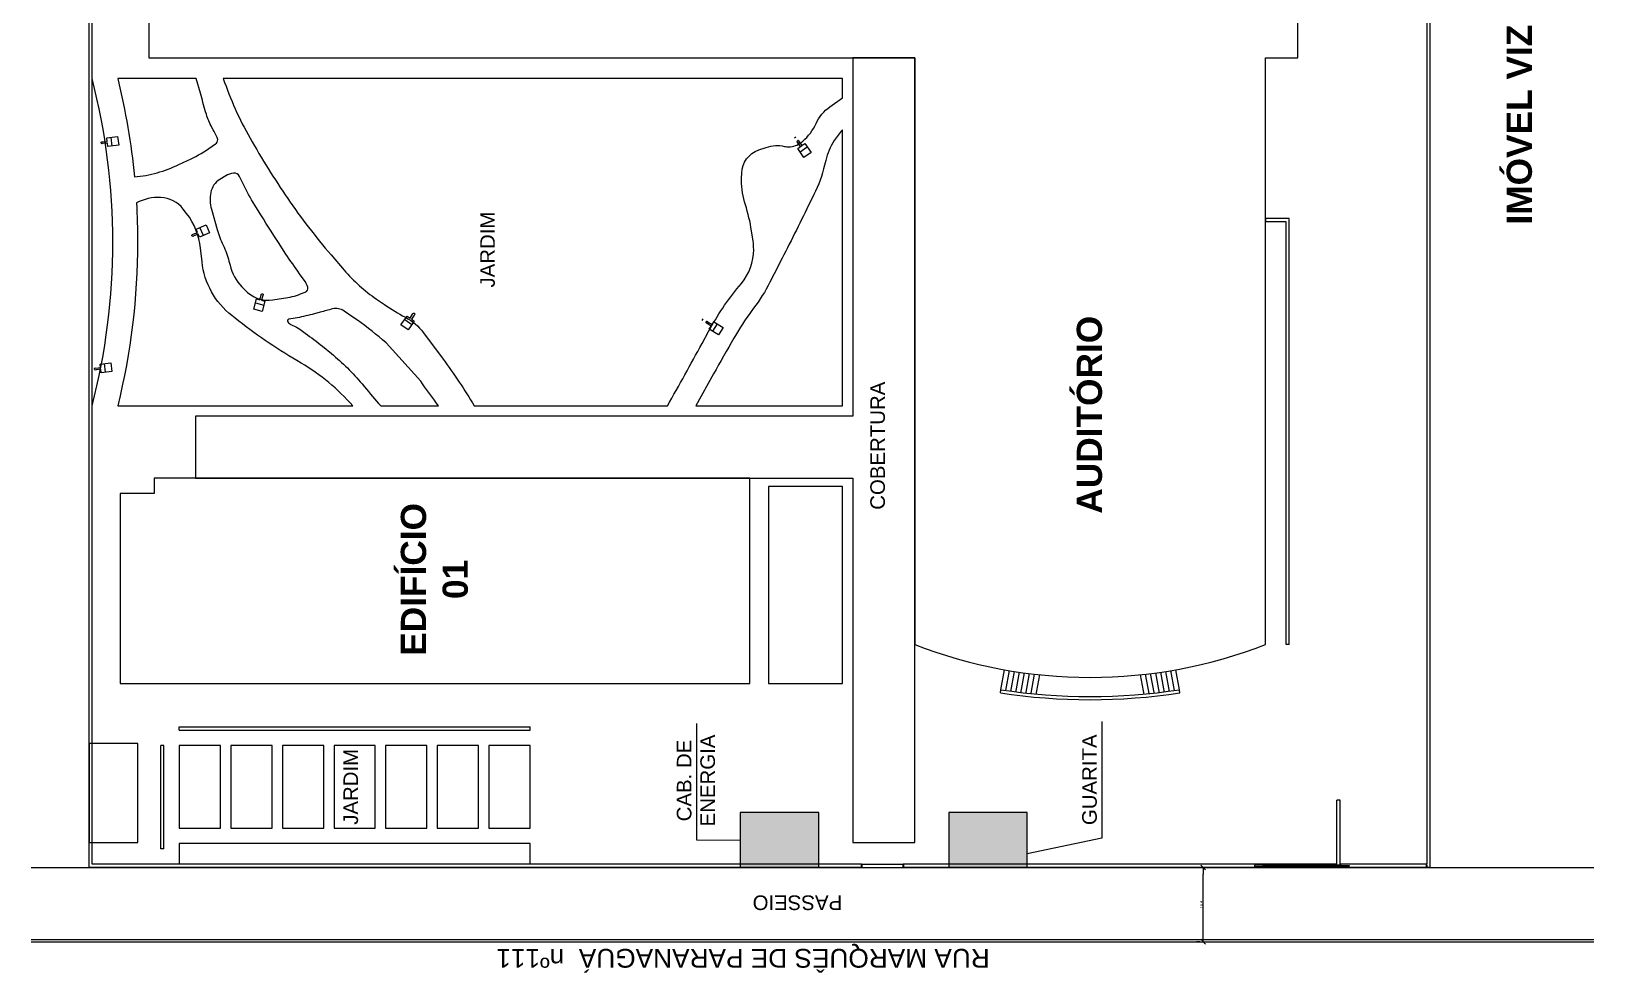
# Model space of a CAD drawing. Header units: metres. Extents: x 512 to 829, y -209 to 245.
# Drawn here: x 582.1 to 655.7, y 88.6 to 132.9 of the extents above; entities that cross this region are included whole.
import ezdxf

# ---------------------------------------------------------------- set-up
doc = ezdxf.new("R2010")
doc.units = ezdxf.units.M
doc.header["$LTSCALE"] = 0.508
doc.set_wipeout_variables(frame=1)
doc.header["$PDSIZE"] = -2
doc.layers.get('0').update_dxf_attribs({"lineweight": 15})
doc.layers.get('DEFPOINTS').update_dxf_attribs({"lineweight": 15})
for name, color, linetype, lineweight in [('Dimensões', 7, 'Continuous', 5), ('Nenhuma', 7, 'Continuous', 5), ('None', 7, 'Continuous', 5), ('NãoImprimir', 7, 'Continuous', 5), ('Peitoris', 2, 'Continuous', 5), ('ROTADEF', 253, 'Continuous', 15), ('Telhado-Princ', 7, 'Continuous', 5)]:
    doc.layers.add(name, color=color, linetype=linetype, lineweight=lineweight)
doc.layers.add('EXTERN', color=7, linetype='Continuous')
doc.layers.add('EXTERN-I', color=251, linetype='Continuous')
doc.styles.add('Arial', font='arial.ttf')
doc.styles.add('Arial (bold)', font='arialbd.ttf')
doc.dimstyles.new('Arch', dxfattribs={"dimtxt": 0.12632, "dimasz": 0.3175, "dimexe": 0.3175, "dimexo": 0.15875, "dimgap": 0.001587, "dimtad": 1, "dimzin": 11, "dimtxsty": 'Arial', "dimblk": 'VW_SLASH', "dimcen": 0, "dimdle": 0.001587, "dimazin": 0, "dimtfac": 1, "dimtix": 1, "dimtmove": 0, "dimatfit": 0, "dimldrblk": 'VW_FILLEDARROW', "dimfxl": 1, "dimfrac": 2, "dimtolj": 1, "dimtzin": 11, "dimarcsym": 0})
pattern_1 = [(0, (0, 0), (0, 6.985), [5.08, -1.905]), (90, (0, 0), (-6.985, 4e-16), [5.08, -1.905])]

# ---------------------------------------------------------------- blocks, each defined once
blk = doc.blocks.new('Grupo-6797')
at = {"layer": 'None', "color": 7, "linetype": 'Continuous', "lineweight": 5}
for p, q in [((-156.126, 128.795), (-155.159, 128.62)), ((-156.257, 128.068), (-155.278, 127.891)), ((-156.214, 128.31), (-155.246, 128.136)), ((-156.17, 128.553), (-155.202, 128.378)), ((-156.389, 127.341), (-155.375, 127.158)), ((-156.345, 127.583), (-155.345, 127.403)), ((-156.301, 127.825), (-155.31, 127.647)), ((-156.432, 127.098), (-155.402, 126.913)), ((-156.432, 121.842), (-155.402, 122.028)), ((-156.389, 121.6), (-155.375, 121.783)), ((-156.345, 121.357), (-155.345, 121.538)), ((-156.301, 121.115), (-155.31, 121.294)), ((-156.257, 120.873), (-155.278, 121.049)), ((-156.214, 120.63), (-155.246, 120.805)), ((-156.17, 120.388), (-155.202, 120.563)), ((-156.126, 120.146), (-155.159, 120.32))]:
    blk.add_line(p, q, dxfattribs=at)
at = {"color": 7, "linetype": 'Continuous', "lineweight": 5}
blk.add_wipeout([(-156.275, 128.818), (-156.295, 128.683), (-156.315, 128.548), (-156.335, 128.413), (-156.353, 128.278), (-156.372, 128.143), (-156.389, 128.008), (-156.406, 127.872), (-156.422, 127.737), (-156.437, 127.601), (-156.452, 127.466), (-156.466, 127.33), (-156.48, 127.194), (-156.493, 127.058), (-156.505, 126.923), (-156.516, 126.787), (-156.527, 126.651), (-156.537, 126.515), (-156.547, 126.379), (-156.556, 126.242), (-156.564, 126.106), (-156.572, 125.97), (-156.579, 125.834), (-156.585, 125.698), (-156.591, 125.561), (-156.596, 125.425), (-156.6, 125.289), (-156.603, 125.152), (-156.606, 125.016), (-156.609, 124.879), (-156.61, 124.743), (-156.611, 124.607), (-156.612, 124.47), (-156.611, 124.334), (-156.61, 124.197), (-156.609, 124.061), (-156.606, 123.925), (-156.603, 123.788), (-156.6, 123.652), (-156.596, 123.516), (-156.591, 123.379), (-156.585, 123.243), (-156.579, 123.107), (-156.572, 122.97), (-156.564, 122.834), (-156.556, 122.698), (-156.547, 122.562), (-156.537, 122.426), (-156.527, 122.29), (-156.516, 122.154), (-156.505, 122.018), (-156.493, 121.882), (-156.48, 121.746), (-156.466, 121.61), (-156.452, 121.475), (-156.437, 121.339), (-156.422, 121.204), (-156.406, 121.068), (-156.389, 120.933), (-156.372, 120.798), (-156.353, 120.662), (-156.335, 120.527), (-156.315, 120.392), (-156.295, 120.257), (-156.275, 120.122), (-156.126, 120.146), (-156.147, 120.28), (-156.167, 120.414), (-156.186, 120.548), (-156.205, 120.683), (-156.223, 120.817), (-156.24, 120.952), (-156.257, 121.086), (-156.273, 121.221), (-156.288, 121.356), (-156.303, 121.491), (-156.317, 121.626), (-156.331, 121.761), (-156.343, 121.896), (-156.355, 122.031), (-156.367, 122.166), (-156.378, 122.301), (-156.388, 122.437), (-156.397, 122.572), (-156.406, 122.707), (-156.414, 122.843), (-156.422, 122.978), (-156.429, 123.114), (-156.435, 123.249), (-156.441, 123.385), (-156.446, 123.521), (-156.45, 123.656), (-156.453, 123.792), (-156.456, 123.928), (-156.459, 124.063), (-156.46, 124.199), (-156.461, 124.335), (-156.462, 124.47), (-156.461, 124.606), (-156.46, 124.742), (-156.459, 124.877), (-156.456, 125.013), (-156.453, 125.149), (-156.45, 125.284), (-156.446, 125.42), (-156.441, 125.555), (-156.435, 125.691), (-156.429, 125.827), (-156.422, 125.962), (-156.414, 126.098), (-156.406, 126.233), (-156.397, 126.368), (-156.388, 126.504), (-156.378, 126.639), (-156.367, 126.774), (-156.355, 126.909), (-156.343, 127.045), (-156.331, 127.18), (-156.317, 127.315), (-156.303, 127.45), (-156.288, 127.585), (-156.273, 127.719), (-156.257, 127.854), (-156.24, 127.989), (-156.223, 128.123), (-156.205, 128.258), (-156.186, 128.392), (-156.167, 128.527), (-156.147, 128.661), (-156.126, 128.795)], dxfattribs=at).dxf.layer = 'None'
at = {"layer": 'None', "color": 7, "linetype": 'Continuous', "lineweight": 18}
for p, q in [((-156.275, 128.818), (-156.126, 128.795)), ((-156.275, 120.122), (-156.126, 120.146))]:
    blk.add_line(p, q, dxfattribs=at)
for radius in [28.202, 28.052]:
    blk.add_arc((-128.409, 124.47), radius, 171.1317, 188.8683, dxfattribs=at)
blk = doc.blocks.new('Grupo-6806')
at = {"layer": 'None', "color": 7, "linetype": 'Continuous', "lineweight": 5}
for p, q in [((-2.1, 0.075), (-2.1, -0.075)), ((2.1, 0.075), (2.1, -0.075))]:
    blk.add_line(p, q, dxfattribs=at)
blk = doc.blocks.new('Grupo-6807')
at = {"color": 7, "linetype": 'Continuous', "lineweight": 5}
for points in [[(-2.1, 0.075), (-2.08, 0.075), (-2.08, -0.075), (-2.1, -0.075)], [(2.08, 0.075), (2.1, 0.075), (2.1, -0.075), (2.08, -0.075)]]:
    blk.add_wipeout(points, dxfattribs=at).dxf.layer = 'None'
at = {"layer": 'None', "color": 7, "linetype": 'Continuous', "lineweight": 5}
for points in [[(-2.1, 0.075), (-2.08, 0.075), (-2.08, -0.075), (-2.1, -0.075)], [(2.08, 0.075), (2.1, 0.075), (2.1, -0.075), (2.08, -0.075)]]:
    blk.add_lwpolyline(points, close=True, dxfattribs=at)
blk = doc.blocks.new('Grupo-6808')
at = {"layer": 'None', "color": 7}
blk.add_blockref('Grupo-6806', (0, 0), dxfattribs=at)
blk.add_blockref('Grupo-6807', (0, 0), dxfattribs=at)
at = {"layer": 'None', "color": 7, "linetype": 'Continuous', "lineweight": 5}
for p, q in [((-2.1, 0.075), (-2.08, 0.075)), ((-2.08, 0.075), (-2.08, -0.075)), ((2.1, 0.075), (2.08, 0.075)), ((2.08, 0.075), (2.08, -0.075)), ((-2.1, -0.075), (-2.08, -0.075)), ((2.1, -0.075), (2.08, -0.075))]:
    blk.add_line(p, q, dxfattribs=at)
blk = doc.blocks.new('Grupo-6809')
at = {"color": 7, "linetype": 'Continuous', "lineweight": 5}
blk.add_wipeout([(-5.824, 0.0175), (-1.664, 0.0175), (-1.664, -0.0175), (-5.824, -0.0175)], dxfattribs=at).dxf.layer = 'None'
at = {"layer": 'None', "color": 7, "linetype": 'Continuous', "lineweight": 5}
blk.add_lwpolyline([(-5.824, 0.0175), (-1.664, 0.0175), (-1.664, -0.0175), (-5.824, -0.0175)], close=True, dxfattribs=at)
blk = doc.blocks.new('Grupo-6810')
at = {"layer": 'None', "color": 7, "linetype": 'Continuous', "lineweight": 5}
for p, q in [((2.1, 0.075), (-2.1, 0.075)), ((2.1, -0.075), (-2.1, -0.075))]:
    blk.add_line(p, q, dxfattribs=at)
blk = doc.blocks.new('Door (2D)-273')
at = {"layer": 'None', "color": 7}
blk.add_blockref('Grupo-6808', (0, 0), dxfattribs=at)
at = {"layer": 'NãoImprimir', "color": 7, "linetype": 'Continuous', "lineweight": 5}
for p in [(-2.1, 0), (2.1, 0)]:
    blk.add_point(p, dxfattribs=at)
at = {"color": 7, "linetype": 'Continuous', "lineweight": 5}
blk.add_wipeout([(-6.24, 0.0302), (-2.08, 0.0302), (-2.08, -0.0302), (-6.24, -0.0302)], dxfattribs=at).dxf.layer = 'None'
at = {"layer": 'None', "color": 7, "linetype": 'Continuous', "lineweight": 5}
blk.add_lwpolyline([(-2.1, 0.075), (-2.08, 0.075), (-2.08, 0.0302), (-6.24, 0.0302), (-6.24, -0.0302), (-2.08, -0.0302), (-2.08, -0.075), (-2.1, -0.075)], dxfattribs=at)
at = {"layer": 'Peitoris', "color": 7}
blk.add_blockref('Grupo-6809', (0, 0), dxfattribs=at)
at = {"layer": 'Telhado-Princ', "color": 7}
blk.add_blockref('Grupo-6810', (0, 0), dxfattribs=at)
blk = doc.blocks.new('Grupo-6811')
at = {"layer": 'None', "color": 7, "linetype": 'Continuous', "lineweight": 5}
for p, q in [((-1.02, 0.075), (-1.02, -0.075)), ((1.02, 0.075), (1.02, -0.075))]:
    blk.add_line(p, q, dxfattribs=at)
blk = doc.blocks.new('Grupo-6812')
at = {"color": 7, "linetype": 'Continuous', "lineweight": 5}
for points in [[(-1.02, 0.075), (-1, 0.075), (-1, -0.075), (-1.02, -0.075)], [(1, 0.075), (1.02, 0.075), (1.02, -0.075), (1, -0.075)]]:
    blk.add_wipeout(points, dxfattribs=at).dxf.layer = 'None'
at = {"layer": 'None', "color": 7, "linetype": 'Continuous', "lineweight": 5}
for points in [[(-1.02, 0.075), (-1, 0.075), (-1, -0.075), (-1.02, -0.075)], [(1, 0.075), (1.02, 0.075), (1.02, -0.075), (1, -0.075)]]:
    blk.add_lwpolyline(points, close=True, dxfattribs=at)
blk = doc.blocks.new('Grupo-6813')
at = {"layer": 'None', "color": 7}
blk.add_blockref('Grupo-6811', (0, 0), dxfattribs=at)
blk.add_blockref('Grupo-6812', (0, 0), dxfattribs=at)
at = {"layer": 'None', "color": 7, "linetype": 'Continuous', "lineweight": 5}
for p, q in [((-1.02, 0.075), (-1, 0.075)), ((-1, 0.075), (-1, -0.075)), ((1.02, 0.075), (1, 0.075)), ((1, 0.075), (1, -0.075)), ((-1.02, -0.075), (-1, -0.075)), ((1.02, -0.075), (1, -0.075))]:
    blk.add_line(p, q, dxfattribs=at)
blk = doc.blocks.new('Grupo-6814')
at = {"layer": 'None', "color": 7, "linetype": 'Continuous', "lineweight": 5}
for p, q in [((1.02, 0.075), (-1.02, 0.075)), ((1.02, -0.075), (-1.02, -0.075))]:
    blk.add_line(p, q, dxfattribs=at)
blk = doc.blocks.new('Door (2D)-274')
at = {"layer": 'None', "color": 7}
blk.add_blockref('Grupo-6813', (0, 0), dxfattribs=at)
at = {"layer": 'NãoImprimir', "color": 7, "linetype": 'Continuous', "lineweight": 5}
for p in [(-1.02, 0), (1.02, 0)]:
    blk.add_point(p, dxfattribs=at)
at = {"layer": 'Telhado-Princ', "color": 7}
blk.add_blockref('Grupo-6814', (0, 0), dxfattribs=at)
blk = doc.blocks.new('Grupo-6815')
at = {"layer": 'None', "color": 8, "linetype": 'Continuous', "lineweight": 5}
for p, q in [((-168.33, 175.77), (-168.33, 100.07)), ((-168.23, 175.77), (-168.23, 100.07)), ((-164.73, 175.77), (-164.73, 100.07))]:
    blk.add_line(p, q, dxfattribs=at)
blk = doc.blocks.new('VW_SLASH')
at = {"color": 0, "linetype": 'ByBlock', "lineweight": -2}
blk.add_line((0, 0), (-1, 0), dxfattribs=at)
at = {"layer": 'None', "color": 0, "linetype": 'Continuous', "lineweight": 20}
blk.add_lwpolyline([(0.35, 0.35), (-0.35, -0.35)], dxfattribs=at)
blk = doc.blocks.new('*D7595')
at = {"layer": 'DEFPOINTS', "color": 0, "linetype": 'Continuous', "transparency": 16777216}
for p in [(637.26, 93.52), (637.26, 93.52), (637.26, 90.021)]:
    blk.add_point(p, dxfattribs=at)
at = {"layer": 'Dimensões', "color": 0, "linetype": 'Continuous', "lineweight": -2, "transparency": 16777216}
for p, q in [((637.101, 93.52), (636.943, 93.52)), ((637.26, 90.338), (637.26, 93.203)), ((637.101, 90.021), (636.943, 90.021))]:
    blk.add_line(p, q, dxfattribs=at)
at = {"layer": 'Dimensões', "color": 0, "linetype": 'Continuous', "lineweight": -2, "transparency": 16777216, "xscale": 0.3175, "yscale": 0.3175, "zscale": 0.3175}
for p, rotation in [((637.26, 93.52), 90), ((637.26, 90.021), 270)]:
    blk.add_blockref('VW_SLASH', p, dxfattribs=dict(at, rotation=rotation))
at = {"layer": 'Dimensões', "color": 0, "linetype": 'Continuous', "lineweight": 5, "transparency": 16777216, "insert": (637.184, 91.771), "char_height": 0.1263, "attachment_point": 5, "rotation": 90, "style": 'Arial'}
blk.add_mtext('\\A1;15,4', dxfattribs=at)
blk = doc.blocks.new('VW_FILLEDARROW')
at = {"layer": 'None', "linetype": 'Continuous', "lineweight": 0}
blk.add_hatch(color=255, dxfattribs=at).paths.add_polyline_path([(-1, 0.27), (0, 0), (-1, -0.27)])
at = {"layer": 'None', "color": 0, "linetype": 'Continuous', "lineweight": 5}
blk.add_lwpolyline([(-1, 0.27), (0, 0), (-1, -0.27)], close=True, dxfattribs=at)

msp = doc.modelspace()

# ---------------------------------------------------------------- hatches: boundary and pattern name
at = {"layer": 'EXTERN', "true_color": 0xed1f24}
h = msp.add_hatch(dxfattribs=at)
h.set_pattern_fill('ANGLE', color=240)
h.set_pattern_definition(pattern_1)
edge = h.paths.add_edge_path()
edge.add_line((585.6536, 127.7001), (585.6343, 127.8639))
edge.add_line((585.6343, 127.8639), (586.1408, 127.9235))
edge.add_line((586.1408, 127.9235), (586.1887, 127.5163))
edge.add_line((586.1887, 127.5163), (585.6822, 127.4567))
edge.add_line((585.6822, 127.4567), (585.6629, 127.6206))
edge.add_line((585.6629, 127.6206), (585.4444, 127.5949))
edge.add_arc((585.41, 127.6311), 0.05, 59.834282, 313.574078, ccw=False)
edge.add_line((585.4351, 127.6744), (585.6536, 127.7001))

# ---------------------------------------------------------------- linework, layer by layer
at = {"layer": 'EXTERN', "color": 240, "true_color": 0xed1f24}
for p, q in [((585.8808, 127.4801), (585.833, 127.8873)), ((585.5654, 116.8308), (585.5175, 117.238))]:
    msp.add_line(p, q, dxfattribs=at)
msp.add_lwpolyline([(585.6536, 127.7001), (585.6343, 127.8639), (586.1408, 127.9235), (586.1887, 127.5163), (585.6822, 127.4567), (585.6629, 127.6206), (585.4444, 127.5949, -2), (585.4351, 127.6744)], format="xyb", close=True, dxfattribs=at)
at = {"layer": 'None', "color": 7, "linetype": 'Continuous', "lineweight": 5}
msp.add_line((632.4919, 94.901), (628.9733, 94.1643), dxfattribs=at)
at = {"layer": 'None', "color": 7, "linetype": 'Continuous', "lineweight": 5, "flags": 128}
msp.add_lwpolyline([(584.9389, 115.2459, 0.0628423), (585.9109, 122.9495, 0.0628423), (584.9389, 130.6531, 0.0628423)], format="xyb", dxfattribs=at)
at = {"layer": 'None', "color": 7, "linetype": 'Continuous', "lineweight": 5}
msp.add_lwpolyline([(589.041, 94.6382), (589.041, 93.6661), (605.566, 93.6661), (605.566, 94.6382)], close=True, dxfattribs=at)

# ---------------------------------------------------------------- block references
at = {"layer": 'None', "color": 7, "xscale": 0.9720625442595413, "yscale": 0.9720625442595413, "zscale": 0.9720625442595413, "rotation": 90}
msp.add_blockref('Grupo-6797', (752.9309, 253.6479), dxfattribs=at)

# ---------------------------------------------------------------- texts
at = {"layer": 'Nenhuma', "attachment_point": 2}
for s, insert, char_height, rotation, line_spacing_factor, style in [('{\\C7;\\lIMÓVEL VIZINHO (ZEIS)}', (651.5537, 133.1905), 1.188618, 90, 0.992596, 'Arial (bold)'), ('{\\C7;\\lAUDITÓRIO}', (631.3076, 114.8283), 1.188618, 90, 0.992596, 'Arial (bold)'), ('{\\C7;\\lRUA MARQUÊS DE PARANAGUÁ  nº111}', (615.5919, 88.7985), 0.884096, 180, 0.96736, 'Arial')]:
    msp.add_mtext(s, dxfattribs=dict(at, insert=insert, char_height=char_height, rotation=rotation, line_spacing_factor=line_spacing_factor, style=style))

# ---------------------------------------------------------------- wipeouts: each hides what was drawn before it
msp.add_wipeout([(632.4919, 95.5107), (632.4919, 99.7785), (631.3877, 99.7785), (631.3877, 95.5107)]).dxf.layer = 'Nenhuma'
at = {"color": 7, "linetype": 'Continuous', "lineweight": 5}
for points in [[(588.3119, 94.3952), (588.1661, 94.3952), (588.1661, 99.2555), (588.3119, 99.2555)], [(643.7098, 93.6661), (643.7098, 93.5203), (623.1506, 93.5203), (623.1506, 93.6661)], [(647.7924, 93.6661), (647.9382, 93.5203), (647.7924, 93.5203)]]:
    msp.add_wipeout(points, dxfattribs=at).dxf.layer = 'None'

# ---------------------------------------------------------------- next in the draw order: hatches: boundary and pattern name
at = {"layer": 'ROTADEF', "linetype": 'Continuous', "lineweight": 0}
msp.add_hatch(color=255, dxfattribs=at).paths.add_polyline_path([(625.2795, 93.5203), (628.9733, 93.5203), (628.9733, 96.0963), (625.2795, 96.0963)])

# ---------------------------------------------------------------- next in the draw order: linework, layer by layer
at = {"layer": 'None', "color": 7, "linetype": 'Continuous', "lineweight": 5}
msp.add_line((632.4919, 100.3882), (632.4919, 94.901), dxfattribs=at)
at = {"layer": 'None', "color": 7, "linetype": 'Continuous', "lineweight": 18}
for p, q in [((588.3119, 99.2555), (588.1661, 99.2555)), ((588.1661, 94.3952), (588.1661, 99.2555)), ((588.3119, 94.3952), (588.3119, 99.2555)), ((588.3119, 94.3952), (588.1661, 94.3952)), ((643.564, 93.6661), (623.1506, 93.6661)), ((643.7098, 93.5203), (623.1506, 93.5203)), ((647.9382, 93.5203), (647.7924, 93.5203))]:
    msp.add_line(p, q, dxfattribs=at)
at = {"layer": 'ROTADEF', "color": 7, "linetype": 'Continuous', "lineweight": 18}
msp.add_lwpolyline([(625.2795, 93.5203), (628.9733, 93.5203), (628.9733, 96.0963), (625.2795, 96.0963)], close=True, dxfattribs=at)

# ---------------------------------------------------------------- next in the draw order: texts
at = {"layer": 'Nenhuma', "insert": (631.5642, 97.6446), "char_height": 0.68763, "attachment_point": 2, "rotation": 90, "line_spacing_factor": 0.96736, "style": 'Arial'}
msp.add_mtext('{\\C7;\\lGUARITA}', dxfattribs=at)

# ---------------------------------------------------------------- next in the draw order: dimensions: what is measured, and where the dimension line sits
at = {"layer": 'Dimensões', "color": 7, "linetype": 'Continuous', "lineweight": 5}
dim = msp.add_linear_dim(base=(637.2601, 93.5203), p1=(637.2601, 90.0209), p2=(637.2601, 93.5203), angle=90, dimstyle='Arch', override={"dimgap": 0, "dimdec": 2, "dimlfac": 4.4, "dimpost": '<>', "dimtxsty": 'Arial'}, dxfattribs=at)
dim.commit()
dim.dimension.update_dxf_attribs({"geometry": '*D7595', "text_midpoint": (637.1842, 91.7706)})

# ---------------------------------------------------------------- next in the draw order: wipeouts: each hides what was drawn before it
at = {"color": 7, "linetype": 'Continuous', "lineweight": 5}
for points in [[(620.7594, 131.6252), (620.7594, 114.7599), (589.7992, 114.7599), (589.7992, 111.8437), (620.7594, 111.8437), (620.7594, 94.6868), (623.6756, 94.6868), (623.6756, 131.6252)], [(621.1676, 93.6661), (621.1676, 93.5203), (584.7931, 93.5203), (584.9389, 93.6661)]]:
    msp.add_wipeout(points, dxfattribs=at).dxf.layer = 'None'

# ---------------------------------------------------------------- next in the draw order: hatches: boundary and pattern name
at = {"layer": 'EXTERN', "true_color": 0xed1f24}
h = msp.add_hatch(dxfattribs=at)
h.set_pattern_fill('ANGLE', color=240)
h.set_pattern_definition(pattern_1)
edge = h.paths.add_edge_path()
edge.add_line((618.3656, 127.5034), (618.5005, 127.5984))
edge.add_line((618.5005, 127.5984), (618.7942, 127.1815))
edge.add_line((618.7942, 127.1815), (618.4591, 126.9453))
edge.add_line((618.4591, 126.9453), (618.1653, 127.3623))
edge.add_line((618.1653, 127.3623), (618.3002, 127.4573))
edge.add_line((618.3002, 127.4573), (618.1735, 127.6371))
edge.add_arc((618.189, 127.6847), 0.05, -1.705959, 252.033836, ccw=False)
edge.add_line((618.2389, 127.6832), (618.3656, 127.5034))
h = msp.add_hatch(dxfattribs=at)
h.set_pattern_fill('ANGLE', color=240)
h.set_pattern_definition(pattern_1)
edge = h.paths.add_edge_path()
edge.add_line((589.8998, 123.4097), (589.8345, 123.5612))
edge.add_line((589.8345, 123.5612), (590.3028, 123.7631))
edge.add_line((590.3028, 123.7631), (590.4651, 123.3866))
edge.add_line((590.4651, 123.3866), (589.9968, 123.1847))
edge.add_line((589.9968, 123.1847), (589.9315, 123.3362))
edge.add_line((589.9315, 123.3362), (589.7294, 123.2491))
edge.add_arc((589.6861, 123.274), 0.05, 76.453433, 330.193228, ccw=False)
edge.add_line((589.6978, 123.3226), (589.8998, 123.4097))
h = msp.add_hatch(dxfattribs=at)
h.set_pattern_fill('ANGLE', color=240)
h.set_pattern_definition(pattern_1)
edge = h.paths.add_edge_path()
edge.add_line((592.918, 120.2254), (593.0775, 120.1831))
edge.add_line((593.0775, 120.1831), (592.9467, 119.6901))
edge.add_line((592.9467, 119.6901), (592.5504, 119.7953))
edge.add_line((592.5504, 119.7953), (592.6812, 120.2882))
edge.add_line((592.6812, 120.2882), (592.8407, 120.2459))
edge.add_line((592.8407, 120.2459), (592.8971, 120.4586))
edge.add_arc((592.9435, 120.4773), 0.05, -51.732193, 202.007602, ccw=False)
edge.add_line((592.9744, 120.438), (592.918, 120.2254))
h = msp.add_hatch(dxfattribs=at)
h.set_pattern_fill('ANGLE', color=240)
h.set_pattern_definition(pattern_1)
edge = h.paths.add_edge_path()
edge.add_line((599.9745, 119.3356), (600.1104, 119.242))
edge.add_line((600.1104, 119.242), (599.8213, 118.8219))
edge.add_line((599.8213, 118.8219), (599.4836, 119.0543))
edge.add_line((599.4836, 119.0543), (599.7727, 119.4745))
edge.add_line((599.7727, 119.4745), (599.9086, 119.3809))
edge.add_line((599.9086, 119.3809), (600.0333, 119.5622))
edge.add_arc((600.0833, 119.5642), 0.05, -71.403377, 182.336418, ccw=False)
edge.add_line((600.0992, 119.5168), (599.9745, 119.3356))
h = msp.add_hatch(dxfattribs=at)
h.set_pattern_fill('ANGLE', color=240)
h.set_pattern_definition(pattern_1)
edge = h.paths.add_edge_path()
edge.add_line((614.1358, 119.0716), (614.2244, 119.2108))
edge.add_line((614.2244, 119.2108), (614.6545, 118.9367))
edge.add_line((614.6545, 118.9367), (614.4342, 118.5909))
edge.add_line((614.4342, 118.5909), (614.0041, 118.865))
edge.add_line((614.0041, 118.865), (614.0928, 119.0041))
edge.add_line((614.0928, 119.0041), (613.9072, 119.1224))
edge.add_arc((613.9034, 119.1722), 0.05, 20.622233, 274.362028, ccw=False)
edge.add_line((613.9502, 119.1898), (614.1358, 119.0716))
at = {"layer": 'ROTADEF', "linetype": 'Continuous', "lineweight": 0}
msp.add_hatch(color=255, dxfattribs=at).paths.add_polyline_path([(615.4616, 93.5203), (619.1555, 93.5203), (619.1555, 96.0963), (615.4616, 96.0963)])

# ---------------------------------------------------------------- next in the draw order: linework, layer by layer
at = {"layer": 'EXTERN', "color": 240, "true_color": 0xed1f24}
for p, q in [((590.1805, 123.2639), (590.0181, 123.6404)), ((592.6299, 120.0949), (593.0262, 119.9898)), ((599.6593, 119.3097), (599.997, 119.0773)), ((614.1727, 118.7575), (614.3931, 119.1033))]:
    msp.add_line(p, q, dxfattribs=at)
for points in [[(618.3656, 127.5034), (618.5005, 127.5984), (618.7942, 127.1815), (618.4591, 126.9453), (618.1653, 127.3623), (618.3002, 127.4573), (618.1735, 127.6371, -2), (618.2389, 127.6832)], [(589.8998, 123.4097), (589.8345, 123.5612), (590.3028, 123.7631), (590.4651, 123.3866), (589.9968, 123.1847), (589.9315, 123.3362), (589.7294, 123.2491, -2), (589.6978, 123.3226)], [(592.918, 120.2254), (593.0775, 120.1831), (592.9467, 119.6901), (592.5504, 119.7953), (592.6812, 120.2882), (592.8407, 120.2459), (592.8971, 120.4586, -2), (592.9744, 120.438)], [(599.9745, 119.3356), (600.1104, 119.242), (599.8213, 118.8219), (599.4836, 119.0543), (599.7727, 119.4745), (599.9086, 119.3809), (600.0333, 119.5622, -2), (600.0992, 119.5168)], [(614.1358, 119.0716), (614.2244, 119.2108), (614.6545, 118.9367), (614.4342, 118.5909), (614.0041, 118.865), (614.0928, 119.0041), (613.9072, 119.1224, -2), (613.9502, 119.1898)]]:
    msp.add_lwpolyline(points, format="xyb", close=True, dxfattribs=at)
for points in [[(613.6711, 119.2729), (613.7141, 119.3403)], [(614.0928, 119.0041), (614.1358, 119.0716)]]:
    msp.add_lwpolyline(points, dxfattribs=at)
for start, end in [(94.362028, 200.622233), (274.362028, 20.622233)]:
    msp.add_arc((613.9034, 119.1722), 0.05, start, end, dxfattribs=at)
at = {"layer": 'EXTERN-I', "color": 240, "true_color": 0xed1f24}
msp.add_line((618.2805, 127.1988), (618.6157, 127.4349), dxfattribs=at)
for points in [[(618.0123, 127.8661), (618.0777, 127.9121)], [(618.3002, 127.4573), (618.3656, 127.5034)]]:
    msp.add_lwpolyline(points, dxfattribs=at)
for start, end in [(72.033836, 178.294041), (252.033836, 358.294041)]:
    msp.add_arc((618.189, 127.6847), 0.05, start, end, dxfattribs=at)
at = {"layer": 'None', "color": 7, "linetype": 'Continuous', "lineweight": 5}
msp.add_line((613.4011, 94.8103), (615.4616, 94.8083), dxfattribs=at)
at = {"layer": 'None', "color": 7, "linetype": 'Continuous', "lineweight": 18}
for p, q in [((621.1676, 93.5203), (584.7931, 93.5203)), ((621.1676, 93.6661), (584.9389, 93.6661))]:
    msp.add_line(p, q, dxfattribs=at)
at = {"layer": 'None', "color": 7, "linetype": 'Continuous', "lineweight": 5}
for points in [[(620.7594, 131.6252), (620.7594, 114.7599), (589.7992, 114.7599), (589.7992, 111.8437), (620.7594, 111.8437), (620.7594, 94.6868), (623.6756, 94.6868), (623.6756, 131.6252)], [(616.7979, 111.4549), (616.7979, 102.1717), (620.2733, 102.1717), (620.2733, 111.4549)], [(589.041, 99.2555), (589.041, 95.3672), (590.9851, 95.3672), (590.9851, 99.2555)], [(591.4711, 99.2555), (591.4711, 95.3672), (593.4153, 95.3672), (593.4153, 99.2555)], [(593.9013, 99.2555), (593.9013, 95.3672), (595.8454, 95.3672), (595.8454, 99.2555)], [(596.3314, 99.2555), (596.3314, 95.3672), (598.2756, 95.3672), (598.2756, 99.2555)], [(598.7616, 99.2555), (598.7616, 95.3672), (600.7057, 95.3672), (600.7057, 99.2555)], [(601.1918, 99.2555), (601.1918, 95.3672), (603.1359, 95.3672), (603.1359, 99.2555)], [(603.6219, 99.2555), (603.6219, 95.3672), (605.566, 95.3672), (605.566, 99.2555)]]:
    msp.add_lwpolyline(points, close=True, dxfattribs=at)
at = {"layer": 'None', "color": 7, "linetype": 'Continuous', "lineweight": 5, "flags": 128}
for points in [[(590.2852, 129.0884), (590.2852, 129.0884, -0.0017662), (590.0356, 129.9642), (590.0356, 129.9642), (589.8418, 130.6531), (586.1417, 130.6531, -0.0364552), (586.9293, 126.0338), (586.9293, 126.0338), (586.9294, 126.0338, 0.0576706), (588.0009, 126.2208), (588.0009, 126.2208, 0.0356744), (589.0233, 126.6049), (589.4376, 126.7953, 0.0440065), (590.4407, 127.3679), (590.7491, 127.5819, 0.2458275), (590.8528, 127.7799, 0.1110467), (590.8296, 127.8831, 0.0182957), (590.6413, 128.2456), (590.5768, 128.3594, -0.0586463), (590.3186, 128.973)], [(601.4639, 117.4528, -0.0259621), (602.932, 115.2459), (612.0298, 115.2459), (612.0298, 115.2459, 0.0048091), (613.6604, 118.1819), (613.6604, 118.1819), (613.9663, 118.7454), (613.9663, 118.7454, -0.0487866), (615.4101, 120.8793), (615.5145, 121.0053, 0.174833), (616.0949, 122.6144, 0.0377718), (616.0662, 122.9936), (615.9921, 123.4808, 0.0396927), (615.7017, 124.719, -0.0775808), (615.524, 125.8575, -0.007141), (615.5255, 125.9642), (615.5324, 126.2057, -0.3123894), (616.3335, 127.295), (616.6874, 127.4166, -0.1383133), (617.5486, 127.4651, 0.0547218), (617.7479, 127.4432, 0.1739545), (618.3319, 127.6527), (618.4009, 127.7095, 0.1152609), (619.031, 128.5343, -0.133472), (619.6844, 129.3288), (620.2733, 129.7468), (620.2733, 130.6531), (591.1162, 130.6531, 0.046484), (592.3751, 127.8539), (592.3751, 127.8539), (592.3751, 127.8539, 0.0211284), (594.1478, 125.0126), (594.1478, 125.0126), (594.1492, 125.0106, 0.0275117), (596.191, 122.3527), (596.8062, 121.6371, 0.0650047), (598.329, 120.2718), (598.7045, 120.0144, 0.0296488), (599.6899, 119.4213, -0.1128173), (600.5438, 118.6915)], [(620.2733, 115.2459), (620.2733, 128.2347, 0.0474259), (619.8869, 127.7402, 0.0833448), (619.4851, 126.796), (619.4331, 126.5797, -0.0557966), (618.9304, 125.1916), (618.5999, 124.5227, -0.0031969), (617.2638, 121.8618), (616.8585, 121.0673, -0.0443658), (616.0891, 119.8411, 0.0298011), (615.2826, 118.6353), (615.162, 118.4294), (615.162, 118.4294, 0.0053358), (614.2042, 116.7535), (614.2042, 116.7535), (613.3637, 115.2459)], [(591.5975, 126.2014, 0.1124437), (591.2363, 126.0802), (590.9527, 125.9073, 0.2106695), (590.5282, 125.2974, 0.1171675), (590.5603, 124.5079), (590.8283, 123.5536, 0.044764), (591.1115, 122.8089, -0.0519967), (591.3834, 122.0612), (591.4322, 121.866, 0.1282274), (591.9901, 120.845), (592.1224, 120.7044, 0.2440779), (593.453, 120.2383), (593.9568, 120.3103, 0.0542716), (594.7567, 120.5148), (594.9742, 120.5964, 0.3961036), (595.0921, 120.8356, 0.0826161), (594.9314, 121.1588), (594.7081, 121.4674, -0.0110314), (594.0676, 122.3953), (593.8721, 122.6922, -0.0071511), (592.8833, 124.2422), (592.5991, 124.7023, -0.0243702), (592.0446, 125.7056), (591.878, 126.0454, 0.3132832)], [(586.1417, 115.2459), (597.2191, 115.2459, 0.0780971), (594.781, 117.2584), (594.781, 117.2584), (594.5746, 117.3805, -0.0335393), (591.6704, 119.3727), (591.5132, 119.4967, -0.2010357), (590.1151, 122.0215), (590.0449, 122.6636, 0.1371353), (589.3861, 124.3059), (589.2266, 124.5138, 0.223539), (588.171, 125.0592, 0.1286932), (587.0239, 124.804), (587.0239, 124.804, -0.0144169), (587.0774, 122.9495, -0.0605121), (586.1417, 115.2459)], [(598.5272, 115.2459), (601.2489, 115.2459), (601.148, 115.3872), (601.148, 115.3872, 0.0034433), (600.412, 116.4028), (600.412, 116.4028), (598.7864, 118.2136), (598.6173, 118.3571, 0.0249713), (597.2598, 119.397), (597.2598, 119.397), (596.8025, 119.7123, 0.2154246), (596.2634, 119.8101, 0.0053184), (595.6818, 119.6581), (595.3018, 119.5545), (595.3018, 119.5545, -0.0252812), (594.4942, 119.3775), (594.207, 119.3296, 0.3666294), (594.1407, 119.2514, 0.1480687), (594.154, 119.2074, 0.1454892), (594.3348, 119.057), (594.3922, 119.0324, -0.0524909), (594.7135, 118.8528), (594.9754, 118.6679, -0.0177685), (595.7799, 118.0561), (596.205, 117.7083, -0.0460857), (597.6486, 116.2864), (597.771, 116.1413, 0.0002483), (598.5272, 115.2459)]]:
    msp.add_lwpolyline(points, format="xyb", close=True, dxfattribs=at)
at = {"layer": 'ROTADEF', "color": 7, "linetype": 'Continuous', "lineweight": 18, "flags": 128}
msp.add_lwpolyline([(593.5416, 141.6374), (587.612, 141.6374), (587.612, 131.6252), (623.6756, 131.6252), (623.6756, 104.0186), (623.6756, 104.0186, 0.0933015), (631.9381, 102.4632, 0.0933015), (640.2006, 104.0186), (640.2006, 131.6252), (641.717, 131.6252), (641.717, 144.6994), (593.5416, 144.6994)], format="xyb", close=True, dxfattribs=at)
at = {"layer": 'ROTADEF', "color": 7, "linetype": 'Continuous', "lineweight": 18}
for points in [[(587.8551, 111.8437), (587.8551, 111.1146), (586.2512, 111.1146), (586.2512, 102.1717), (615.9185, 102.1717), (615.9185, 111.8437)], [(615.4616, 93.5203), (619.1555, 93.5203), (619.1555, 96.0963), (615.4616, 96.0963)]]:
    msp.add_lwpolyline(points, close=True, dxfattribs=at)

# ---------------------------------------------------------------- next in the draw order: block references
at = {"layer": 'None', "color": 7, "xscale": 0.9720625442595413, "yscale": 0.9720625442595413, "zscale": 0.9720625442595413}
msp.add_blockref('Door (2D)-273', (645.7511, 93.5932), dxfattribs=at)

# ---------------------------------------------------------------- next in the draw order: texts
at = {"layer": 'Nenhuma', "insert": (621.5869, 113.3702), "char_height": 0.68763, "attachment_point": 2, "rotation": 90, "line_spacing_factor": 0.96736, "style": 'Arial'}
msp.add_mtext('{\\C7;\\lCOBERTURA}', dxfattribs=at)

# ---------------------------------------------------------------- next in the draw order: block references
at = {"layer": 'None', "color": 7, "xscale": 0.9720625442595413, "yscale": 0.9720625442595413, "zscale": 0.9720625442595413, "rotation": 180}
msp.add_blockref('Door (2D)-274', (622.1591, 93.5932), dxfattribs=at)

# ---------------------------------------------------------------- next in the draw order: wipeouts: each hides what was drawn before it
for points in [[(604.1426, 120.8178), (604.1426, 124.3917), (603.0384, 124.3917), (603.0384, 120.8178)], [(603.0378, 103.019), (603.0378, 111.1338), (599.1208, 111.1338), (599.1208, 103.019)], [(614.5053, 95.4486), (614.5053, 99.7703), (612.2969, 99.7703), (612.2969, 95.4486)], [(597.7015, 95.5244), (597.7015, 99.0983), (596.5973, 99.0983), (596.5973, 95.5244)]]:
    msp.add_wipeout(points).dxf.layer = 'Nenhuma'
at = {"color": 7, "linetype": 'Continuous', "lineweight": 5}
for points in [[(647.7924, 184.797), (647.9382, 184.9428), (647.9382, 93.5203), (647.7924, 93.6661)], [(584.9389, 93.6661), (584.7931, 93.5203), (584.7931, 149.8513), (584.9389, 149.7055)], [(641.3185, 104.0186), (641.1727, 104.0186), (641.1727, 123.917), (641.3185, 124.0629)], [(589.041, 99.9845), (589.041, 100.1303), (605.566, 100.1303), (605.566, 99.9845)], [(643.7098, 93.6661), (643.564, 93.6661), (643.564, 96.6795), (643.7098, 96.6795)]]:
    msp.add_wipeout(points, dxfattribs=at).dxf.layer = 'None'

# ---------------------------------------------------------------- next in the draw order: hatches: boundary and pattern name
at = {"layer": 'EXTERN', "true_color": 0xed1f24}
h = msp.add_hatch(dxfattribs=at)
h.set_pattern_fill('ANGLE', color=240)
h.set_pattern_definition(pattern_1)
edge = h.paths.add_edge_path()
edge.add_line((585.3381, 117.0508), (585.3189, 117.2147))
edge.add_line((585.3189, 117.2147), (585.8254, 117.2742))
edge.add_line((585.8254, 117.2742), (585.8732, 116.867))
edge.add_line((585.8732, 116.867), (585.3667, 116.8075))
edge.add_line((585.3667, 116.8075), (585.3475, 116.9713))
edge.add_line((585.3475, 116.9713), (585.129, 116.9456))
edge.add_arc((585.0945, 116.9819), 0.05, 59.834282, 313.574078, ccw=False)
edge.add_line((585.1196, 117.0251), (585.3381, 117.0508))

# ---------------------------------------------------------------- next in the draw order: linework, layer by layer
at = {"layer": 'EXTERN', "color": 240, "true_color": 0xed1f24}
msp.add_lwpolyline([(585.3381, 117.0508), (585.3189, 117.2147), (585.8254, 117.2742), (585.8732, 116.867), (585.3667, 116.8075), (585.3475, 116.9713), (585.129, 116.9456, -2), (585.1196, 117.0251)], format="xyb", close=True, dxfattribs=at)
at = {"layer": 'None', "color": 7, "linetype": 'Continuous', "lineweight": 18}
for p, q in [((647.7924, 184.797), (647.7924, 93.6661)), ((647.9382, 184.9428), (647.9382, 93.5203)), ((584.7931, 93.5203), (584.7931, 149.8513)), ((584.9389, 93.6661), (584.9389, 149.7055)), ((641.1727, 104.0186), (641.1727, 123.917)), ((641.3185, 104.0186), (641.3185, 124.0629)), ((641.3185, 104.0186), (641.1727, 104.0186)), ((589.041, 100.1303), (605.566, 100.1303)), ((589.041, 99.9845), (589.041, 100.1303)), ((605.566, 99.9845), (605.566, 100.1303)), ((589.041, 99.9845), (605.566, 99.9845)), ((643.7098, 96.6795), (643.564, 96.6795)), ((643.564, 93.6661), (643.564, 96.6795)), ((643.7098, 93.6661), (643.7098, 96.6795))]:
    msp.add_line(p, q, dxfattribs=at)
at = {"layer": 'None', "color": 7, "linetype": 'Continuous', "lineweight": 5}
msp.add_line((613.4011, 100.2975), (613.4011, 94.8103), dxfattribs=at)
at = {"layer": 'ROTADEF', "color": 7, "linetype": 'Continuous', "lineweight": 18}
msp.add_lwpolyline([(587.0968, 94.6868), (587.0968, 99.3527), (584.7931, 99.3527), (584.7931, 94.6868)], close=True, dxfattribs=at)

# ---------------------------------------------------------------- next in the draw order: block references
at = {"layer": 'None', "color": 7, "xscale": 0.9720625442595413, "yscale": 0.9720625442595413, "zscale": 0.9720625442595413, "rotation": 90}
msp.add_blockref('Grupo-6815', (752.9309, 253.6479), dxfattribs=at)

# ---------------------------------------------------------------- next in the draw order: texts
at = {"layer": 'Nenhuma', "attachment_point": 2, "rotation": 90}
for s, insert, char_height, line_spacing_factor, style in [('{\\C7;\\lJARDIM}', (603.215, 122.6048), 0.68763, 0.96736, 'Arial'), ('{\\C7;\\lEDIFÍCIO  \\P01}', (599.4757, 107.0764), 1.188618, 0.992596, 'Arial (bold)'), ('{\\C7;\\lCAB. DE\\PENERGIA}', (612.4734, 97.6095), 0.68763, 0.96736, 'Arial'), ('{\\C7;\\lJARDIM}', (596.7738, 97.3113), 0.68763, 0.96736, 'Arial')]:
    msp.add_mtext(s, dxfattribs=dict(at, insert=insert, char_height=char_height, line_spacing_factor=line_spacing_factor, style=style))

# ---------------------------------------------------------------- next in the draw order: wipeouts: each hides what was drawn before it
msp.add_wipeout([(620.2607, 92.4397), (616.0449, 92.4397), (616.0449, 91.3355), (620.2607, 91.3355)]).dxf.layer = 'Nenhuma'
at = {"color": 7, "linetype": 'Continuous', "lineweight": 5}
msp.add_wipeout([(641.3185, 124.0629), (641.1727, 123.917), (640.2006, 123.917), (640.2006, 124.0629)], dxfattribs=at).dxf.layer = 'None'

# ---------------------------------------------------------------- next in the draw order: linework, layer by layer
at = {"layer": 'None', "color": 7, "linetype": 'Continuous', "lineweight": 18}
for p, q in [((640.2006, 124.0629), (640.2006, 123.917)), ((641.3185, 124.0629), (640.2006, 124.0629)), ((641.1727, 123.917), (640.2006, 123.917))]:
    msp.add_line(p, q, dxfattribs=at)

# ---------------------------------------------------------------- next in the draw order: texts
at = {"layer": 'Nenhuma', "insert": (618.1528, 91.512), "char_height": 0.68763, "attachment_point": 2, "rotation": 180, "line_spacing_factor": 0.96736, "style": 'Arial'}
msp.add_mtext('{\\C7;\\lPASSEIO}', dxfattribs=at)

doc.saveas('drawing.dxf')
